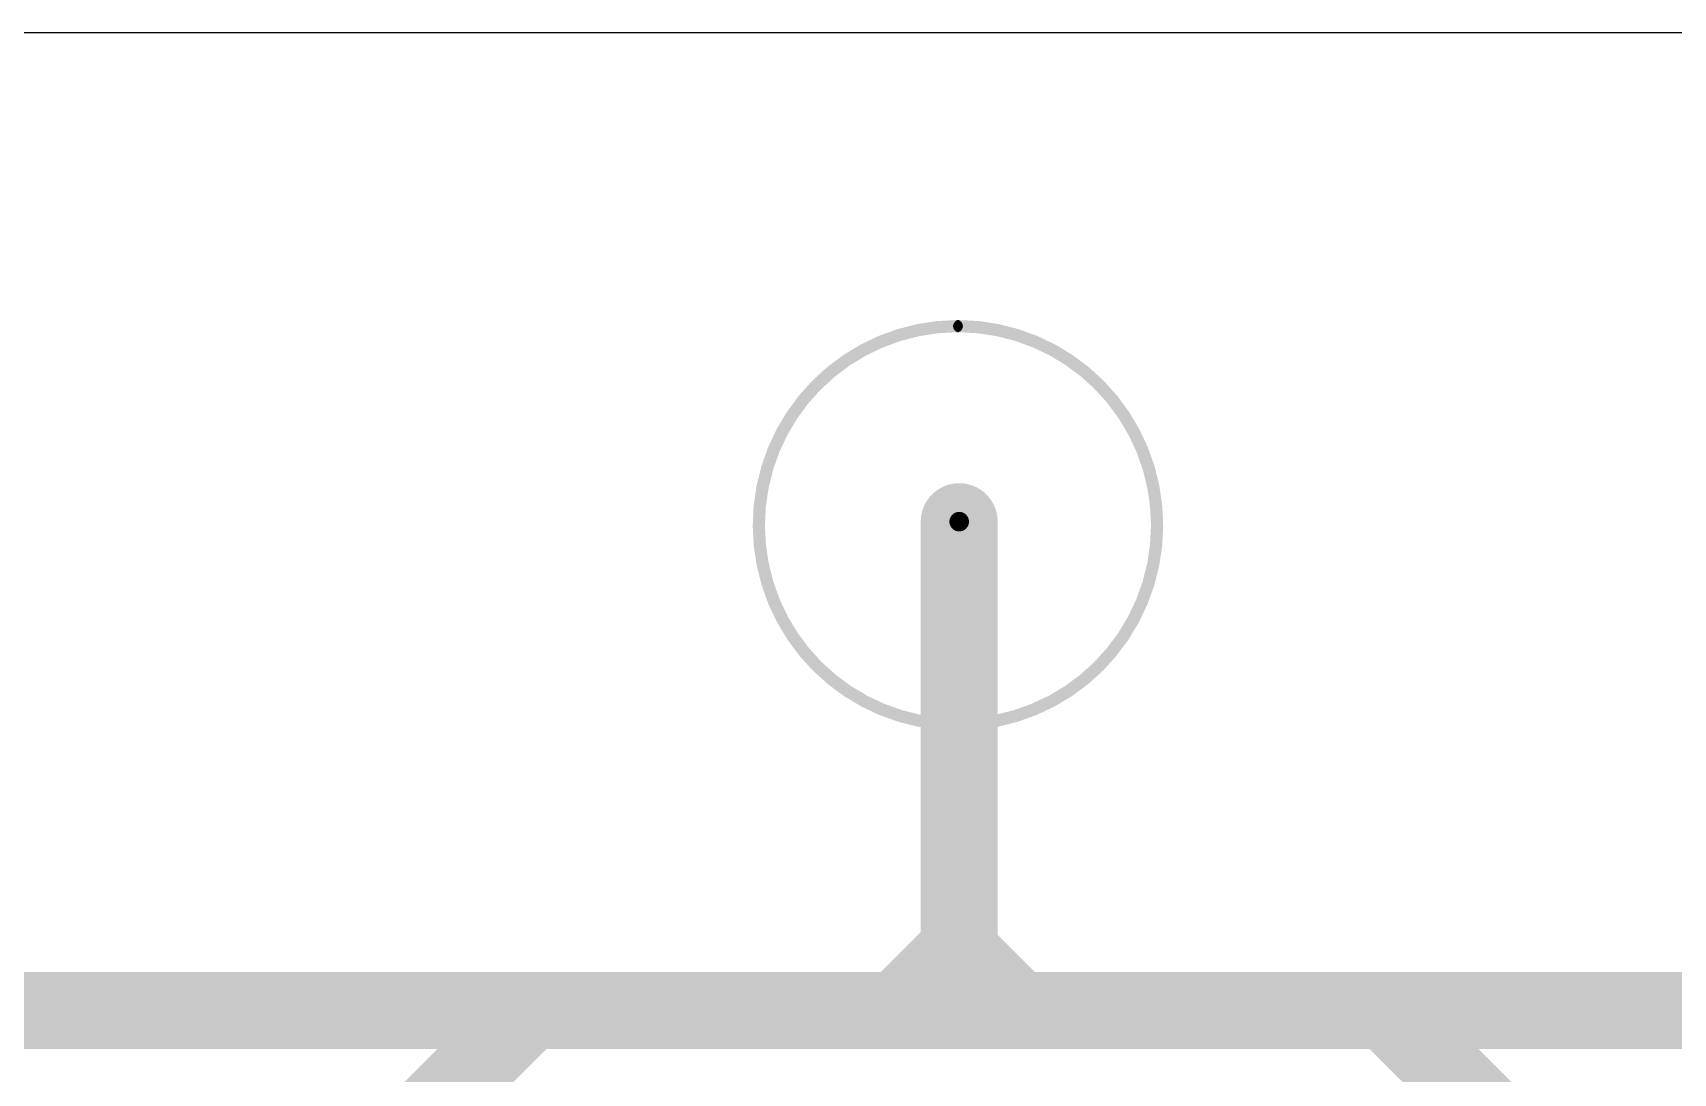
# Model space of a CAD drawing. Extents: x 1 to 105, y 18 to 66.
# Drawn here: x 50.71 to 67.76, y 55.23 to 66.04 of the extents above; entities that cross this region are included whole.
import ezdxf

# ---------------------------------------------------------------- set-up
doc = ezdxf.new("R2010")
doc.units = 0
for name, color, linetype in [('1', 12, 'CONTINUOUS'), ('17', 122, 'CONTINUOUS'), ('20', 31, 'CONTINUOUS'), ('23', 53, 'CONTINUOUS'), ('29', 251, 'CONTINUOUS'), ('30', 251, 'CONTINUOUS'), ('4', 41, 'CONTINUOUS'), ('44', 251, 'CONTINUOUS')]:
    doc.layers.add(name, color=color, linetype=linetype)

# ---------------------------------------------------------------- blocks, each defined once
blk = doc.blocks.new('ROUNDP')
at = {"const_width": 0.5}
blk.add_lwpolyline([(0, -0.25, 1), (0, 0.25, 1), (0, -0.25)], format="xyb", dxfattribs=at)

msp = doc.modelspace()

# ---------------------------------------------------------------- linework, layer by layer
at = {"layer": '1'}
for points, const_width in [([(60.3123, 62.992, 326.0155), (60.3377, 62.992)], 0.127), ([(60.3379, 63.0237, 1), (60.3375, 62.9603)], 0.0635), ([(60.3125, 62.9603, 1), (60.3121, 63.0237)], 0.0635)]:
    msp.add_lwpolyline(points, format="xyb", dxfattribs=dict(at, const_width=const_width))
at = {"layer": '20'}
msp.add_line((105.39, 66.04), (5.08, 66.04), dxfattribs=at)
at = {"layer": '23'}
msp.add_point((60.3377, 60.96), dxfattribs=at)
at = {"layer": '4', "const_width": 0.8}
for points in [[(60.3377, 56.5277), (60.3377, 60.96)], [(60.3377, 56.5023), (60.3377, 60.96)], [(60.3377, 56.5277), (59.69, 55.88)], [(60.96, 55.88), (60.3377, 56.5023)], [(44.45, 55.88), (55.88, 55.88)], [(54.61, 54.61), (55.88, 55.88)], [(55.88, 55.88), (59.69, 55.88)], [(59.69, 55.88), (60.96, 55.88)], [(60.96, 55.88), (64.77, 55.88)], [(64.77, 55.88), (76.2, 55.88)], [(66.04, 54.61), (64.77, 55.88)]]:
    msp.add_lwpolyline(points, dxfattribs=at)
at = {"layer": '4', "const_width": 0.4}
for points in [[(60.5377, 60.96, 1), (60.1377, 60.96)], [(60.5377, 60.96, 1), (60.1377, 60.96)], [(60.4791, 56.6437, 1), (60.1963, 56.3609)], [(60.4791, 56.3863, 1), (60.1963, 56.6691)], [(60.1377, 56.5277, 1), (60.5377, 56.5277)], [(60.1377, 56.5023, 1), (60.5377, 56.5023)], [(55.88, 56.08, 1), (55.88, 55.68)], [(56.0214, 55.7386, 1), (55.7386, 56.0214)], [(55.88, 55.68, 1), (55.88, 56.08)], [(59.69, 56.08, 1), (59.69, 55.68)], [(59.69, 55.68, 1), (59.69, 56.08)], [(60.96, 56.08, 1), (60.96, 55.68)], [(60.96, 55.68, 1), (60.96, 56.08)], [(64.77, 56.08, 1), (64.77, 55.68)], [(64.9114, 56.0214, 1), (64.6286, 55.7386)], [(64.77, 55.68, 1), (64.77, 56.08)], [(59.5486, 56.0214, 1), (59.8314, 55.7386)], [(60.8186, 55.7386, 1), (61.1014, 56.0214)]]:
    msp.add_lwpolyline(points, format="xyb", dxfattribs=at)
at = {"layer": '44'}
msp.add_circle((60.3377, 60.96), 0, dxfattribs=at)

# ---------------------------------------------------------------- block references
at = {"layer": '17', "xscale": 0.0002, "yscale": 0.0002}
msp.add_blockref('ROUNDP', (60.3377, 60.96), dxfattribs=at)
msp.add_blockref('ROUNDP', (60.3377, 60.96), dxfattribs=at)
msp.add_blockref('ROUNDP', (60.3377, 60.96), dxfattribs=at)
msp.add_blockref('ROUNDP', (60.3377, 60.96), dxfattribs=at)
msp.add_blockref('ROUNDP', (60.3377, 60.96), dxfattribs=at)
msp.add_blockref('ROUNDP', (60.3377, 60.96), dxfattribs=at)
msp.add_blockref('ROUNDP', (60.3377, 60.96), dxfattribs=at)
msp.add_blockref('ROUNDP', (60.3377, 60.96), dxfattribs=at)
msp.add_blockref('ROUNDP', (60.3377, 60.96), dxfattribs=at)
msp.add_blockref('ROUNDP', (60.3377, 60.96), dxfattribs=at)
msp.add_blockref('ROUNDP', (60.3377, 60.96), dxfattribs=at)
msp.add_blockref('ROUNDP', (60.3377, 60.96), dxfattribs=at)
msp.add_blockref('ROUNDP', (60.3377, 60.96), dxfattribs=at)
msp.add_blockref('ROUNDP', (60.3377, 60.96), dxfattribs=at)
msp.add_blockref('ROUNDP', (60.3377, 60.96), dxfattribs=at)
msp.add_blockref('ROUNDP', (60.3377, 60.96), dxfattribs=at)
at = {"layer": '29', "xscale": 0.2034, "yscale": 0.2034}
msp.add_blockref('ROUNDP', (60.3377, 60.96), dxfattribs=at)
at = {"layer": '30', "xscale": 0.2034, "yscale": 0.2034}
msp.add_blockref('ROUNDP', (60.3377, 60.96), dxfattribs=at)

doc.saveas('drawing.dxf')
